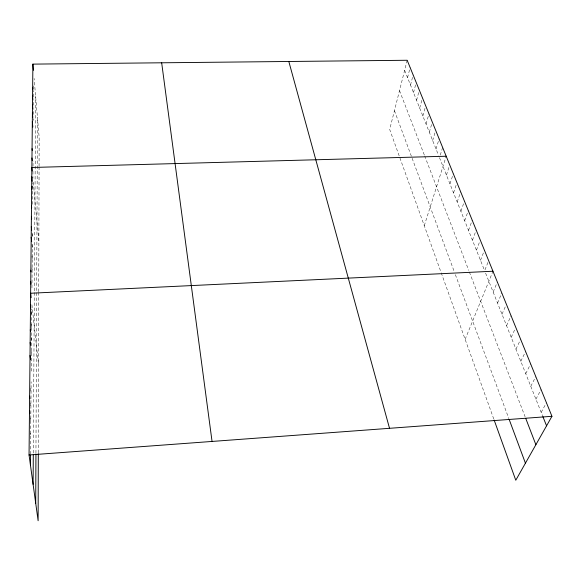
<?xml version="1.0" encoding="UTF-8"?>
<svg xmlns="http://www.w3.org/2000/svg" width="581" height="581" viewBox="0 0 581 581"><rect width="100%" height="100%" fill="white"/><g stroke="black" fill="none" stroke-linecap="round" stroke-linejoin="round"><path stroke-width="0.44" stroke-dasharray="2.9 2.18" d="M38.31 452.824L38.731 292.563M38.738 291.713L39.072 167.001M39.072 166.173L39.145 137.247L34.112 78.442M35.942 453.158L37.453 117.449M33.306 453.006L34.352 292.613M34.366 290.899L35.637 96.243M30.502 454.153L30.982 399.459M30.989 398.595L31.134 381.746M31.229 371.121L31.766 308.947M31.955 287.835L32.347 242.676M32.398 236.554L32.427 233.112M32.681 204.345L32.87 182.55M32.964 171.359L32.906 178.273L32.645 175.571M33.008 166.224L33.052 161.133M33.407 120.369L33.422 118.669M33.458 114.421L33.509 108.56M33.538 105.241L33.589 99.489M33.611 96.867L33.669 90.585M33.683 88.813L33.713 85.284M407.179 60.264L389.684 129.447L440.921 271.988M407.542 77.658L410.142 67.549M410.506 85.073L413.149 74.956M413.512 92.611L415.989 83.323M416.57 100.273L419.322 90.128M419.678 108.059L422.489 97.906M422.845 115.982L425.466 106.664M426.055 124.036L428.974 113.861M429.33 132.221L432.053 122.889M432.656 140.551L435.43 131.219M436.04 149.026L439.127 138.837M440.267 155.098L442.635 147.458M424.283 225.697L446.201 156.231M446.44 175.084L449.447 165.745M449.963 183.901L453.311 173.712M453.543 192.87L456.673 183.531M457.189 201.999L460.675 191.817M460.9 211.295L464.451 201.12M464.677 220.751L468.301 210.591M468.526 230.388L472.222 220.228M472.44 240.193L476.217 230.054M476.427 250.186L479.964 240.904M480.494 260.361L484.431 250.251M484.968 269.889L487.982 262.321M465.141 339.369L492.964 271.233M493.153 292.069L497.351 282.025M497.539 303.05L501.824 293.035M502.006 314.241L506.051 305.025M506.567 325.658L511.048 315.715M511.215 337.3L515.449 328.156M515.957 349.181L520.649 339.319M520.801 361.302L525.594 351.483M525.74 373.677L530.642 363.909M530.78 386.307L535.805 376.59M535.929 399.205L541.071 389.546M541.187 412.372L546.452 402.778M404.63 70.359L438.539 155.294M439.483 157.647L484.314 269.933M485.607 273.172L542.531 415.742M399.51 90.592L424.348 155.083M424.667 155.919L468.744 270.368M469.39 272.061L525.115 416.766M394.434 110.666L453.87 270.608M455.373 274.668L508.898 418.705M441.226 272.838L493.857 419.25M30.452 433.252L30.67 434.929M30.473 417.95L30.8 420.484M30.488 402.96L30.916 406.359M30.51 388.275L31.04 392.553M31.178 351.171L31.389 352.907M31.192 337.634L31.497 340.255M31.2 324.358L31.606 327.866M31.214 311.329L31.708 315.737M31.911 304.749L38.542 364.679M31.919 267.856L32.108 269.642M31.926 256.003L32.202 258.683M31.926 244.369L32.296 247.942M31.933 232.93L32.296 236.518M32.652 185.876L32.827 187.678M33.291 182.318L38.869 240.774"/><path stroke-width="0.87" d="M38.302 453.717L38.128 520.736L29.05 454.974L32.892 64.121L407.179 60.264L551.95 416.301L515.783 480.24L494.148 420.048M35.717 503.299L35.942 454.015M33.102 484.322L33.291 454.792M30.408 464.836L30.495 455.046M29.05 454.974L551.95 416.301M492.964 271.233L30.64 293.245L31.127 297.668M446.201 156.231L31.875 167.473L32.216 171.075M542.865 416.577L546.561 425.829M525.732 418.364L535.878 444.712M509.203 419.533L525.427 463.188M288.815 61.484L389.524 428.313M161.671 62.792L212.05 441.437M29.486 410.353L29.922 413.73M29.631 396.162L29.951 398.711M30.03 355.449L30.546 359.777M30.154 342.463L30.459 345.078M30.277 329.761L30.481 331.511M30.524 305.163L30.815 307.807M30.749 281.574L31.04 284.24M30.866 270.143L31.054 271.923M31.185 237.208L31.65 241.681M31.396 216.314L31.665 219.008M31.294 226.663L31.657 230.243M31.49 206.168L31.672 207.969M31.686 186.457L31.948 189.152M31.781 176.878L32.216 181.374M31.97 157.967L32.224 160.661M32.057 148.634L32.224 150.435M32.325 121.661L32.812 127.057M32.492 104.486L32.812 108.081M32.405 112.997L32.812 117.493M32.652 87.913L32.812 89.706M32.572 96.126L32.812 98.821M32.892 64.121L33.422 70.366"/></g></svg>
